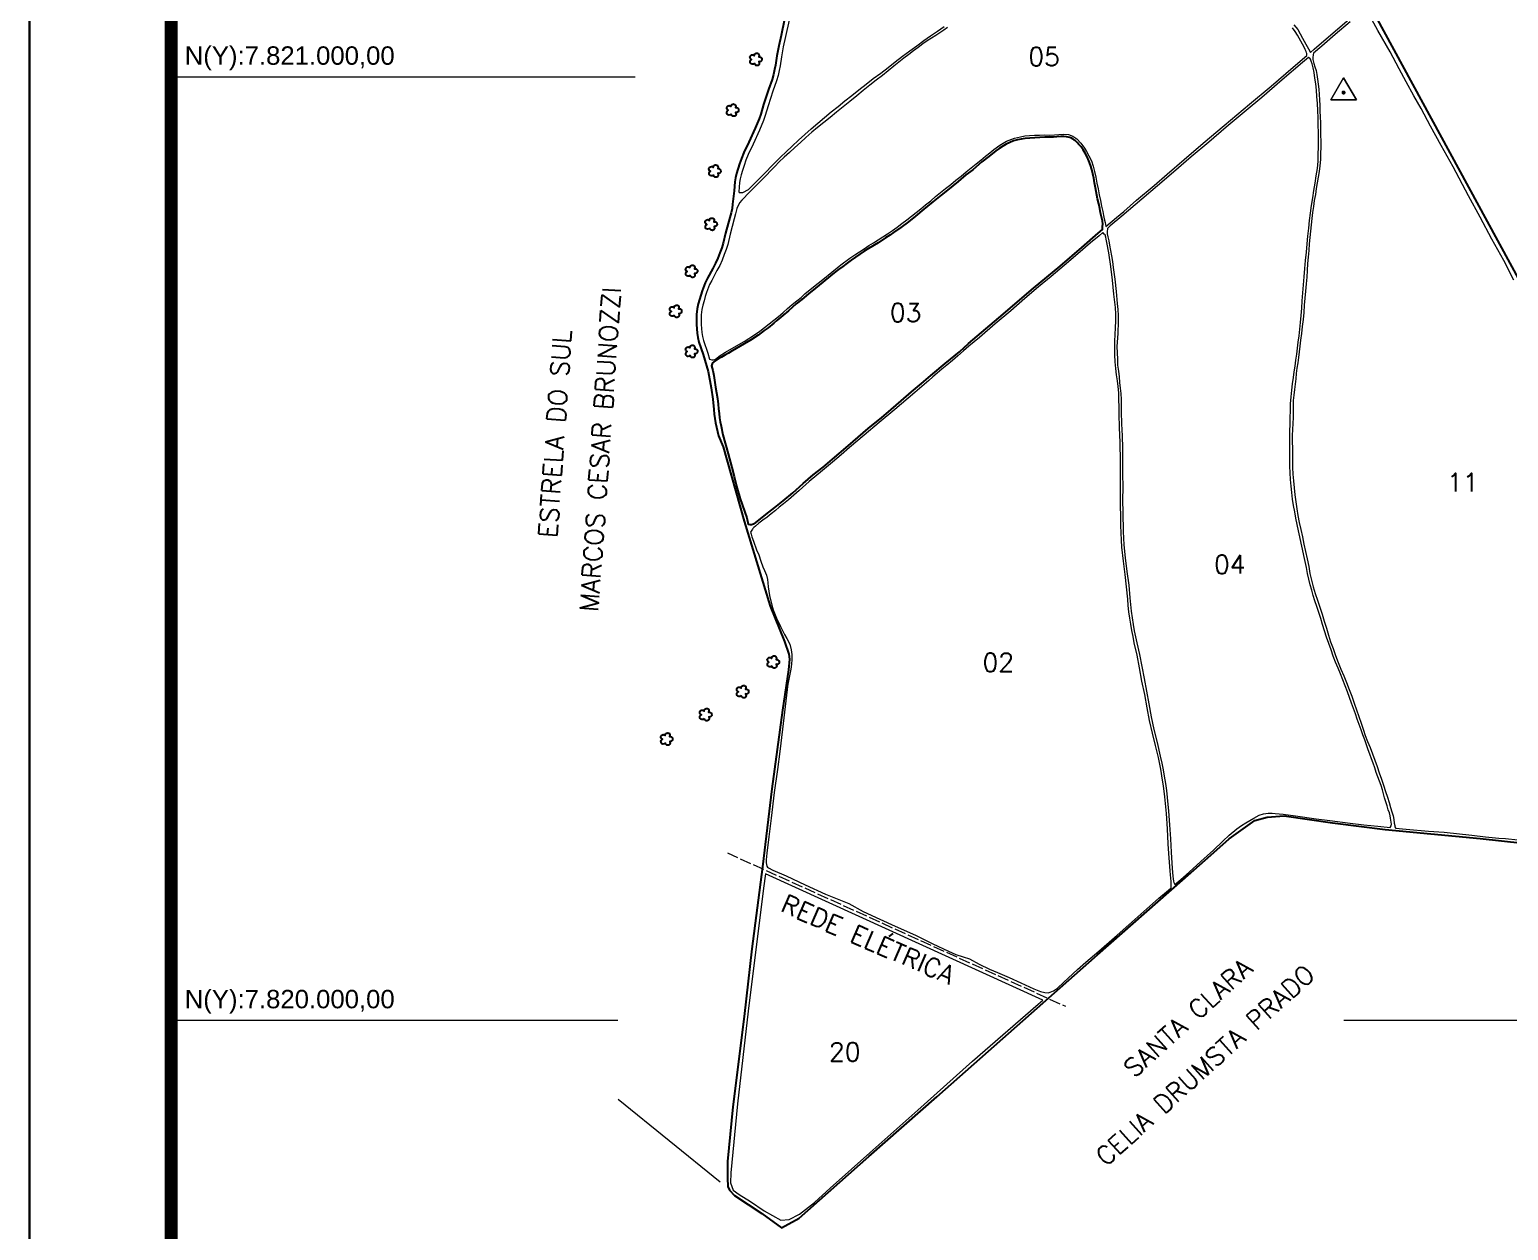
# Model space of a CAD drawing. Extents: x 734247 to 737397, y 7818810 to 7823265.
# Drawn here: x 734247 to 735815, y 7819777 to 7821050 of the extents above; entities that cross this region are included whole.
import ezdxf
from ezdxf.enums import TextEntityAlignment as Align

# ---------------------------------------------------------------- set-up
doc = ezdxf.new("R2010")
doc.units = 0
doc.header["$MEASUREMENT"] = 0
for name, pattern in [('ACAD_ISO02W100', [15, 12, -3]), ('CONTINUO', [0]), ('LIN0', [0])]:
    doc.linetypes.add(name, pattern=pattern)
doc.layers.get('0').update_dxf_attribs({"lineweight": 25})
for name, color, linetype in [('0114000129', 1, 'Continuous'), ('0114000129002', 5, 'Continuous'), ('0114000129003', 5, 'Continuous'), ('0114000129004', 5, 'Continuous'), ('0114000129005', 5, 'Continuous'), ('0114000129010', 5, 'Continuous'), ('0114000129011', 5, 'Continuous'), ('0114000129019', 5, 'Continuous'), ('0114000129020', 5, 'Continuous'), ('_SIMBOLO ARVORE', 118, 'Continuous'), ('MALHA', 8, 'Continuous'), ('MARGEM', 5, 'Continuous'), ('TEXTO', 7, 'Continuous'), ('TEXTO CONFORNTANTES', 7, 'Continuous'), ('TEXTO_NUN_TAL', 7, 'Continuous')]:
    doc.layers.add(name, color=color, linetype=linetype)
doc.layers.add('REDE_ELETRICA', color=6, linetype='Continuous', lineweight=0)
doc.layers.add('TEXTO_DIVERSOS', color=7, linetype='Continuous', lineweight=5)
doc.styles.add('Simplex', font='simplex.shx')
doc.styles.get("Standard").update_dxf_attribs({"font": 'arial.ttf'})

msp = doc.modelspace()

# ---------------------------------------------------------------- linework, layer by layer
at = {"lineweight": 0}
msp.add_lwpolyline([(735640.2, 7820998.8), (735653.8, 7820975.4), (735626.6, 7820975.4)], close=True, dxfattribs=at)
msp.add_lwpolyline([(735639.1, 7820983.2, -1), (735641.3, 7820983.2, -1)], format="xyb", close=True, dxfattribs=at)
msp.add_lwpolyline([(734979.5, 7819828.5), (734871.2, 7819916)], dxfattribs=at)
at = {"layer": '0114000129'}
msp.add_lwpolyline([(735047.5, 7821061), (735043.9, 7821043.8), (735041.4, 7821032.7), (735039.5, 7821022), (735038, 7821012.3), (735037, 7821007.5), (735035.9, 7821002.4), (735034.4, 7820997.2), (735030.5, 7820986.4), (735025.4, 7820970.6), (735022.4, 7820960.4), (735020.6, 7820955.4), (735016.6, 7820945.4), (735009.9, 7820930.7), (735004.5, 7820919.6), (735001.9, 7820913.4), (734999.9, 7820907.5), (734996.7, 7820897.3), (734995.8, 7820892.9), (734995, 7820888.7), (734994.1, 7820879), (734992.6, 7820864.9), (734992, 7820860.3), (734991, 7820855.7), (734989.5, 7820850.7), (734985.1, 7820834.3), (734982.6, 7820823.7), (734981, 7820818.6), (734979.1, 7820813.2), (734976.9, 7820807.7), (734974.4, 7820802.2), (734971.5, 7820796.8), (734966.1, 7820786.5), (734963.6, 7820781.7), (734960.2, 7820773.1), (734958.8, 7820768.6), (734956.1, 7820759.1), (734955, 7820753.8), (734954.4, 7820748), (734954.2, 7820742.3), (734954.3, 7820737.3), (734954.5, 7820732.8), (734954.9, 7820728.3), (734955.6, 7820723.5), (734956.9, 7820718.8), (734961.5, 7820705.6), (734966.6, 7820687.6), (734969.7, 7820670.3), (734971.5, 7820658.3), (734972.6, 7820647.4), (734973.2, 7820642.4), (734973.8, 7820637.7), (734974.5, 7820633.2), (734975.4, 7820628.6), (734977.5, 7820619.2), (734982.7, 7820607.8), (735005, 7820529), (735032.5, 7820438.8), (735047.6, 7820401.5), (735052.2, 7820388), (735052.9, 7820382.8), (735051.7, 7820371.5), (735045.5, 7820328.5), (735034, 7820245.3), (735024.3, 7820162.4), (735013.1, 7820075.8), (735005, 7820004.1), (734992.7, 7819908.1), (734987.1, 7819850.3), (734987.3, 7819832.5), (734987.6, 7819823.8), (734989.2, 7819819.7), (734994.6, 7819814.3), (735023.5, 7819795.2), (735044.3, 7819779.8), (735063.3, 7819790.3), (735137.1, 7819855.5), (735208.9, 7819918.9), (735324.5, 7820021), (735379.2, 7820069.2), (735469.4, 7820148.3), (735499.5, 7820174.8), (735519.1, 7820192.1), (735546, 7820211.5), (735559.3, 7820215.3), (735577.2, 7820216.5), (735628.6, 7820209.2), (735684.2, 7820202.3), (735732.8, 7820197.6), (735785, 7820192.7), (735852.7, 7820185.1)], dxfattribs=at)
at = {"layer": '0114000129002', "lineweight": 0}
msp.add_lwpolyline([(735048.4, 7820332.6), (735045.5, 7820308.4), (735042.5, 7820284.7), (735040.1, 7820265.7), (735036.7, 7820241.2), (735033.5, 7820214.1), (735030.8, 7820194.2), (735028.7, 7820177.1), (735028.2, 7820169.9), (735028.2, 7820166.9), (735028.4, 7820164.9), (735029, 7820163.4), (735029.7, 7820162.3), (735030.7, 7820161.5), (735035.3, 7820159.1), (735049.2, 7820152.9), (735069.5, 7820143.4), (735091.1, 7820133.6), (735115.6, 7820123.6), (735131, 7820115.2), (735148.5, 7820107), (735164.8, 7820099.7), (735186.3, 7820090), (735204.8, 7820080.9), (735221.4, 7820073.3), (735229.3, 7820069.8), (735237.1, 7820067.1), (735243.7, 7820065.1), (735254.1, 7820059.3), (735265, 7820054.1), (735273.5, 7820050.4), (735285.7, 7820045.2), (735298.1, 7820039.5), (735311.9, 7820033.3), (735319, 7820030.5), (735323.5, 7820029.4), (735327.2, 7820029.1), (735329.2, 7820029.6), (735332.8, 7820031.2), (735336.9, 7820034.1), (735343.2, 7820040.1), (735358.3, 7820053.9), (735367, 7820061.5), (735380.8, 7820073.3), (735400.2, 7820090.1), (735412.6, 7820101), (735428.6, 7820115.1), (735444.4, 7820129.2), (735452.5, 7820136), (735457.5, 7820140.3), (735457.6, 7820143.8), (735457.3, 7820147.1), (735456.6, 7820154.1), (735456.4, 7820158.3), (735455.7, 7820167.5), (735455, 7820176.7), (735454.4, 7820187.1), (735453.4, 7820202.9), (735452.4, 7820219.2), (735450.8, 7820236.6), (735449.2, 7820248.4), (735448.4, 7820254.3), (735446.4, 7820266), (735444, 7820278.5), (735440.8, 7820291.3), (735437.6, 7820304.3), (735434.5, 7820317.6), (735432.1, 7820331.1), (735429.5, 7820345.1), (735426.5, 7820359.5), (735424, 7820373.5), (735421.4, 7820386.9), (735418.4, 7820400.1), (735417, 7820406.7), (735415.8, 7820413.2), (735414.6, 7820419.7), (735413.6, 7820426.2), (735412.7, 7820432.8), (735412, 7820439.5), (735411.5, 7820446.1), (735410, 7820459.2), (735408.6, 7820472.4), (735407, 7820486.4), (735405.3, 7820501.2), (735404.7, 7820508.8), (735404.3, 7820516.6), (735404.2, 7820524.4), (735404.1, 7820532), (735403.9, 7820547.4), (735403.8, 7820562.8), (735403.8, 7820577.9), (735403.9, 7820591.8), (735403.3, 7820612.8), (735402.8, 7820627.8), (735402.5, 7820642.6), (735401.8, 7820664.8), (735401.2, 7820671.6), (735400.5, 7820677.8), (735399.6, 7820684), (735398.7, 7820690.8), (735398.2, 7820697.9), (735397.9, 7820705.2), (735397.8, 7820712.4), (735397.9, 7820719.6), (735398.2, 7820726.8), (735398.6, 7820734), (735398.8, 7820741.2), (735398.7, 7820748.4), (735398.4, 7820755.5), (735396.8, 7820769.5), (735395.2, 7820784.4), (735393.5, 7820799), (735391.4, 7820813.2), (735389.3, 7820824.4), (735388.7, 7820827.9), (735388.2, 7820830), (735387.4, 7820832.3), (735386.6, 7820833.2), (735385, 7820835), (735381, 7820831.5), (735371.8, 7820823.8), (735358.5, 7820812.1), (735344.1, 7820800), (735330.3, 7820788.3), (735316.9, 7820777.2), (735302.5, 7820764.8), (735287.4, 7820752), (735271, 7820738.2), (735254.2, 7820723.6), (735243, 7820714.4), (735237.2, 7820709.3), (735231.4, 7820704.3), (735225.6, 7820699.3), (735219.7, 7820694.4), (735214.3, 7820690), (735209.4, 7820685.8), (735204.9, 7820681.9), (735200.5, 7820678.1), (735185.6, 7820665.3), (735164.5, 7820647.4), (735148, 7820633.5), (735132.1, 7820620.1), (735116.6, 7820606.9), (735107.5, 7820599.2), (735098.6, 7820591.5), (735087.8, 7820582.5), (735073.8, 7820571), (735063.1, 7820561.5), (735057.4, 7820556.5), (735051.8, 7820551.6), (735046.5, 7820547.4), (735042.1, 7820543.7), (735037.9, 7820540.3), (735033.5, 7820536.8), (735029.1, 7820533.3), (735024.6, 7820529.9), (735020.4, 7820526.7), (735017, 7820523.8), (735015.1, 7820522.1), (735014.1, 7820521), (735013.6, 7820520.4), (735011.7, 7820517.2), (735012.2, 7820515.3), (735013, 7820512.3), (735014.7, 7820507.9), (735018, 7820498.7), (735020.2, 7820493.1), (735022.6, 7820486.5), (735024.7, 7820480.6), (735026.4, 7820476.6), (735028.6, 7820471.8), (735029.6, 7820467.1), (735030, 7820463.4), (735030.1, 7820459.4), (735031.6, 7820450.1), (735034, 7820439.8), (735035.5, 7820435), (735039, 7820426), (735043.3, 7820417.4), (735045.5, 7820413.1), (735047.5, 7820408.7), (735049.9, 7820404.7), (735053.4, 7820398.7), (735054.7, 7820392.5), (735055.2, 7820387.5), (735055.3, 7820382.4), (735055, 7820377.2), (735054.2, 7820372), (735052.2, 7820361.5), (735051.2, 7820356.1), (735050.3, 7820350.4)], close=True, dxfattribs=at)
at = {"layer": '0114000129003'}
msp.add_lwpolyline([(735160.7, 7820647.4), (735171.4, 7820656.5), (735182.1, 7820665.9), (735192.8, 7820674.8), (735202.7, 7820683.2), (735218, 7820696.1), (735233.1, 7820708.5), (735242.5, 7820717.1), (735274.9, 7820744.4), (735311.4, 7820775.7), (735339.7, 7820799.3), (735362.6, 7820818.8), (735379.9, 7820834.1), (735384.5, 7820838), (735384.8, 7820841.2), (735384.9, 7820843.6), (735384.5, 7820847.1), (735383.5, 7820851.5), (735382.6, 7820855.7), (735381.8, 7820860.3), (735380.8, 7820865.4), (735379.5, 7820870.7), (735377.4, 7820882.1), (735376.2, 7820887.5), (735375.3, 7820892.4), (735374.3, 7820897), (735373.2, 7820901.7), (735371.8, 7820906.3), (735370.2, 7820910.7), (735368.4, 7820915.2), (735366.4, 7820919.1), (735364.3, 7820922.4), (735362, 7820925.5), (735359.7, 7820928.1), (735357.7, 7820930.3), (735356, 7820931.9), (735354.8, 7820932.8), (735353.5, 7820933.7), (735351.8, 7820934.7), (735350.1, 7820935.4), (735348.4, 7820935.9), (735346.4, 7820936.3), (735343.8, 7820936.5), (735340.5, 7820936.5), (735336.4, 7820936.3), (735332.6, 7820936), (735328.3, 7820935.9), (735323.4, 7820935.8), (735318.1, 7820935.6), (735312.9, 7820935.2), (735307.5, 7820934.9), (735302.7, 7820934.6), (735298.6, 7820933.9), (735294.5, 7820933.1), (735290.3, 7820931.9), (735286.4, 7820930.2), (735282.5, 7820928.5), (735278.9, 7820926.4), (735275.3, 7820924), (735271.7, 7820921.3), (735264.3, 7820915.5), (735256.7, 7820909.6), (735247.2, 7820901.4), (735239.9, 7820895.9), (735231.8, 7820889), (735220.5, 7820879.9), (735213.8, 7820874.6), (735204.7, 7820867.2), (735195.4, 7820859.6), (735186.3, 7820852.2), (735179.1, 7820846.3), (735170.8, 7820840), (735163.2, 7820834.7), (735159.1, 7820832), (735154.6, 7820829.2), (735146.9, 7820823.8), (735141, 7820820.3), (735136.6, 7820817.8), (735132.2, 7820815), (735127.6, 7820812), (735122.9, 7820808.8), (735118.4, 7820805.6), (735113.9, 7820802.2), (735109.4, 7820798.8), (735104.9, 7820795.6), (735100.4, 7820792.1), (735096.2, 7820788.8), (735088.1, 7820782.3), (735080.5, 7820775.8), (735072.9, 7820769.9), (735065.8, 7820763.7), (735060.1, 7820759.1), (735051.7, 7820751.8), (735045.8, 7820746.8), (735039.5, 7820741.5), (735036.2, 7820738.9), (735030.1, 7820733.9), (735026, 7820730.9), (735019.6, 7820726.2), (735011.4, 7820720.7), (735000.7, 7820714.4), (734992.2, 7820709.4), (734988.3, 7820707), (734984.4, 7820704.8), (734980.9, 7820702.6), (734978.1, 7820701.2), (734972.6, 7820697.9), (734972.2, 7820697.6), (734971.3, 7820696.7), (734970.1, 7820693.7), (734971.5, 7820688.7), (734972.5, 7820683.2), (734974.6, 7820671.1), (734976.5, 7820658.9), (734977.1, 7820653.1), (734977.6, 7820647.9), (734978.2, 7820643), (734978.7, 7820638.5), (734979.4, 7820634.1), (734980.3, 7820629.6), (734982.3, 7820620.4), (734987.8, 7820600.4), (734991.8, 7820585.9), (734994.1, 7820576.1), (734996.8, 7820566), (735000.7, 7820552.5), (735007.5, 7820532.3), (735009.2, 7820525.9), (735011, 7820525.4), (735012.6, 7820525.4), (735014.6, 7820526), (735017.2, 7820527.6), (735020.2, 7820529.9), (735027.9, 7820535.9), (735037.5, 7820543.4), (735046, 7820550.3), (735056.4, 7820558.8), (735067.4, 7820568.7), (735078.1, 7820577.9), (735088.6, 7820586.1), (735098.4, 7820594.7), (735114.9, 7820608.7), (735125.8, 7820618.1), (735136.2, 7820627), (735150.6, 7820638.8)], close=True, dxfattribs=at)
at = {"layer": '0114000129004', "lineweight": 0}
msp.add_lwpolyline([(735602.3, 7820831.1), (735603.2, 7820839.4), (735604.1, 7820847.6), (735605.2, 7820855.5), (735606.3, 7820863.5), (735607.5, 7820871.5), (735608.7, 7820879.4), (735610, 7820887.3), (735611.3, 7820895), (735612.6, 7820902.7), (735613.2, 7820910.3), (735613.3, 7820917.8), (735613.5, 7820925.4), (735613.6, 7820933.1), (735613.6, 7820940.8), (735613.4, 7820948.7), (735613.2, 7820956.5), (735612.8, 7820964.2), (735612.5, 7820971.7), (735611.9, 7820979), (735611.4, 7820985.9), (735610.7, 7820992.5), (735609.8, 7820998.6), (735608.9, 7821004.3), (735607.8, 7821009.3), (735606.8, 7821013.5), (735606, 7821016.6), (735605.2, 7821018.6), (735604.4, 7821019.6), (735603.1, 7821020.5), (735596.8, 7821015.1), (735575.1, 7820996.6), (735553.6, 7820978.1), (735537.1, 7820964.2), (735515.8, 7820946.4), (735497.2, 7820930.7), (735478.8, 7820915.1), (735460, 7820898.9), (735442.9, 7820884.4), (735426.3, 7820870.1), (735405.1, 7820852.1), (735392.9, 7820841.8), (735389.9, 7820839.2), (735389.6, 7820835.6), (735389.7, 7820833.6), (735390.2, 7820830.3), (735391.2, 7820826), (735392.1, 7820821.6), (735394.2, 7820810.2), (735395.2, 7820804), (735396.1, 7820797.8), (735397.7, 7820785.3), (735399, 7820772.3), (735400.2, 7820759.7), (735400.8, 7820753.4), (735401.1, 7820747), (735401.2, 7820740.6), (735400.8, 7820727.7), (735400, 7820714.1), (735400.2, 7820707.2), (735400.5, 7820700.5), (735400.7, 7820694.1), (735401.5, 7820687.8), (735402.2, 7820681.9), (735402.8, 7820676), (735403.5, 7820670), (735404.1, 7820664.1), (735404.4, 7820658), (735404.5, 7820651.5), (735404.6, 7820644.9), (735404.9, 7820632.1), (735405.5, 7820619.3), (735406, 7820606.3), (735405.9, 7820593.1), (735406, 7820579.2), (735406.1, 7820565.1), (735406, 7820551.1), (735406.1, 7820538), (735406.5, 7820518.1), (735407.2, 7820503.9), (735408.6, 7820489.9), (735410.5, 7820475.6), (735412.4, 7820461.1), (735413.8, 7820447.5), (735415.2, 7820433.6), (735417, 7820419.4), (735418.3, 7820412.6), (735420.9, 7820399.9), (735423.8, 7820387.6), (735426.4, 7820374.9), (735428.8, 7820362), (735431.4, 7820348.8), (735433.9, 7820335.3), (735436.3, 7820321.6), (735439.2, 7820308), (735442.6, 7820294.2), (735445.9, 7820279.7), (735447.6, 7820272.4), (735449, 7820265.4), (735450.2, 7820258.5), (735451.4, 7820251), (735452.4, 7820243.5), (735453.2, 7820236.1), (735454.7, 7820221.6), (735455.8, 7820207), (735456.7, 7820192.1), (735457.5, 7820178.1), (735458.2, 7820166.3), (735458.6, 7820161.1), (735458.9, 7820156.5), (735459.2, 7820152.7), (735459.5, 7820149.9), (735460, 7820147.2), (735460.3, 7820145.8), (735460.9, 7820144.4), (735461.4, 7820143.7), (735467.6, 7820149.1), (735476.6, 7820157), (735489, 7820168.3), (735502.4, 7820180.2), (735512.1, 7820189.9), (735518.8, 7820196.3), (735526.9, 7820202.7), (735531.9, 7820206.2), (735536.6, 7820209.3), (735545.1, 7820214.3), (735550.9, 7820217.3), (735555.2, 7820218.7), (735560.1, 7820219.5), (735564.4, 7820219.3), (735567.7, 7820219.1), (735576, 7820218.4), (735589.2, 7820216.6), (735611.1, 7820213.6), (735625.7, 7820211.6), (735647.2, 7820208.9), (735661.8, 7820207.2), (735676.6, 7820205.6), (735689.7, 7820204.3), (735690.8, 7820205.9), (735691.1, 7820207.9), (735690.8, 7820209.8), (735689.9, 7820214.1), (735689.5, 7820216.7), (735688.8, 7820219.7), (735687.6, 7820223.1), (735686.4, 7820227.2), (735685, 7820231.5), (735683.7, 7820235.6), (735682.5, 7820239.9), (735681.3, 7820244.3), (735679.9, 7820248.8), (735678.3, 7820253.3), (735676.6, 7820257.9), (735674.9, 7820262.7), (735673.2, 7820267.5), (735671.5, 7820272.4), (735669.9, 7820277.1), (735668.2, 7820281.8), (735666.4, 7820286.7), (735664.6, 7820291.8), (735662.7, 7820297), (735660.7, 7820302.5), (735658.7, 7820307.9), (735656.7, 7820313.5), (735654.7, 7820319.2), (735652.7, 7820324.8), (735650.7, 7820330.5), (735648.6, 7820336.2), (735646.5, 7820342), (735644.3, 7820348.1), (735642, 7820354.4), (735639.5, 7820360.7), (735636.9, 7820367), (735634.3, 7820373.2), (735631.7, 7820379.5), (735629.3, 7820386), (735626.9, 7820392.5), (735624.5, 7820399.2), (735622.2, 7820405.9), (735620, 7820412.6), (735618, 7820419.3), (735616, 7820425.8), (735613.9, 7820432.2), (735611.9, 7820438.4), (735609.9, 7820444.5), (735608, 7820450.3), (735606.4, 7820455.9), (735604.8, 7820461.6), (735603.3, 7820467.4), (735602, 7820473.5), (735600.8, 7820479.7), (735599.5, 7820486.1), (735598.1, 7820492.5), (735596.6, 7820499.1), (735595.1, 7820505.7), (735593.7, 7820512.3), (735592.3, 7820518.8), (735590.9, 7820525.4), (735589.6, 7820532.1), (735588.4, 7820538.8), (735587.2, 7820545.6), (735586.1, 7820552.4), (735585.2, 7820559.2), (735584.5, 7820566.1), (735584, 7820573.1), (735583.5, 7820580.1), (735583.3, 7820587.2), (735583.2, 7820594.4), (735583.2, 7820601.7), (735583.2, 7820609.2), (735583.2, 7820616.7), (735583.3, 7820624.2), (735583.5, 7820631.6), (735583.7, 7820638.8), (735583.9, 7820646), (735584.1, 7820653.3), (735584.6, 7820660.6), (735585.3, 7820667.7), (735586.1, 7820674.6), (735587, 7820681.1), (735587.9, 7820687.3), (735588.8, 7820693.3), (735589.7, 7820699.6), (735590.5, 7820705.8), (735591.3, 7820712.2), (735592.1, 7820718.7), (735593, 7820725.4), (735593.8, 7820732.3), (735594.5, 7820739.4), (735595.2, 7820746.8), (735595.9, 7820754.6), (735596.4, 7820762.6), (735597, 7820770.9), (735597.7, 7820779.3), (735598.5, 7820788), (735599.3, 7820796.6), (735600, 7820805.3), (735600.8, 7820814), (735601.6, 7820822.7)], close=True, dxfattribs=at)
at = {"layer": '0114000129005', "lineweight": 0}
msp.add_lwpolyline([(735220.5, 7821052.2), (735216.4, 7821049.4), (735212.2, 7821046.6), (735207.9, 7821043.8), (735203.5, 7821040.9), (735198.9, 7821037.9), (735194.1, 7821034.7), (735189.2, 7821031.1), (735184.3, 7821027.5), (735179.3, 7821023.6), (735174.1, 7821019.6), (735168.8, 7821015.4), (735163.3, 7821011), (735157.5, 7821006.3), (735151.4, 7821001.4), (735144.9, 7820996.3), (735138.1, 7820991), (735131.1, 7820985.4), (735124.1, 7820979.6), (735116.9, 7820973.8), (735109.8, 7820968.1), (735102.8, 7820962.3), (735095.9, 7820956.8), (735089.1, 7820951.4), (735082.6, 7820946.3), (735076.4, 7820941.1), (735070.3, 7820935.7), (735064.5, 7820930.4), (735058.7, 7820925.1), (735052.9, 7820919.8), (735047.3, 7820914.6), (735042, 7820909.7), (735037.2, 7820904.8), (735032.6, 7820900.1), (735028.4, 7820895.8), (735024.6, 7820891.8), (735021.2, 7820888.1), (735017.6, 7820884.8), (735014.4, 7820881.5), (735011.1, 7820878.4), (735008.1, 7820875.2), (735005.2, 7820872.1), (735002.4, 7820869.2), (735000, 7820866.3), (734997.1, 7820860.4), (734995.8, 7820854.5), (734994.3, 7820849.3), (734989.9, 7820833.1), (734987.4, 7820822.3), (734985.8, 7820817), (734983.7, 7820811.4), (734981.5, 7820805.7), (734978.9, 7820800), (734975.9, 7820794.5), (734970.6, 7820784.1), (734968.2, 7820779.6), (734964.9, 7820771.4), (734963.6, 7820767.1), (734962.3, 7820762.6), (734961, 7820757.9), (734960, 7820753.1), (734959.4, 7820747.7), (734959.2, 7820742.3), (734959.3, 7820737.5), (734959.5, 7820733.1), (734959.9, 7820728.9), (734960.5, 7820724.5), (734961.7, 7820720.3), (734966.3, 7820707.1), (734968.2, 7820700.5), (734970.7, 7820699.9), (734972.2, 7820699.8), (734973.8, 7820700.3), (734975.8, 7820701.6), (734978.5, 7820703.7), (734985.2, 7820707.9), (734994.1, 7820713.2), (735004.7, 7820719.5), (735015.9, 7820726.5), (735021.3, 7820730.2), (735026.4, 7820734.1), (735031.4, 7820737.9), (735036.3, 7820741.9), (735041.1, 7820746), (735046, 7820750.1), (735050.9, 7820754.3), (735055.8, 7820758.4), (735060.6, 7820762.4), (735065.1, 7820766), (735069.2, 7820769.7), (735078.4, 7820777.2), (735088.1, 7820784.9), (735097.6, 7820793), (735107.3, 7820800.6), (735117, 7820807.7), (735122.1, 7820811.1), (735127.2, 7820814.5), (735132.1, 7820817.7), (735136.9, 7820821), (735141.8, 7820824), (735147, 7820827), (735151.9, 7820830.4), (735156.9, 7820833.6), (735161.9, 7820837), (735167, 7820840.6), (735172.1, 7820844.4), (735177.1, 7820848.3), (735182.1, 7820852.2), (735187.1, 7820856.1), (735192.2, 7820859.9), (735197.2, 7820864.2), (735202.6, 7820868.6), (735207.8, 7820872.9), (735213.1, 7820877.2), (735218.4, 7820881.5), (735223.8, 7820885.9), (735229.3, 7820890.3), (735234.8, 7820894.6), (735240.1, 7820899), (735245.4, 7820903.3), (735250.7, 7820907.5), (735255.8, 7820911.7), (735260.7, 7820915.7), (735265.4, 7820919.4), (735269.5, 7820922.8), (735275.7, 7820927.4), (735282.9, 7820931.7), (735291.4, 7820934.9), (735297.6, 7820936.4), (735302.5, 7820937.2), (735307.4, 7820937.7), (735312.6, 7820937.9), (735317.9, 7820938.2), (735323.3, 7820938.3), (735328.6, 7820938.2), (735333.7, 7820938.4), (735338.2, 7820938.9), (735343.4, 7820939.1), (735348.5, 7820938.7), (735353.1, 7820937.1), (735357.3, 7820934.3), (735361.8, 7820929.6), (735365.5, 7820924.4), (735367.7, 7820920.8), (735370.3, 7820916.1), (735372.9, 7820910.7), (735374.8, 7820905.3), (735376.3, 7820899.6), (735377.6, 7820893.5), (735378.8, 7820887.3), (735380, 7820881), (735381.1, 7820874.7), (735382.4, 7820868.7), (735383.5, 7820862.8), (735384.9, 7820857.3), (735385.8, 7820852.8), (735386.6, 7820849.2), (735387.4, 7820845.3), (735388.3, 7820841.2), (735399.4, 7820850.8), (735407.1, 7820857.1), (735420.6, 7820869), (735439.3, 7820884.8), (735453.1, 7820896.6), (735471.1, 7820912.2), (735491.5, 7820929.5), (735513.8, 7820948.2), (735540.6, 7820970.8), (735563.3, 7820990.1), (735586.9, 7821010), (735601.3, 7821022.5), (735601.3, 7821023.4), (735601.2, 7821024.6), (735601, 7821025.4), (735600.7, 7821026.7), (735599.6, 7821028.7), (735598.3, 7821031.4), (735596.7, 7821034.6), (735595, 7821037.7), (735593.3, 7821040.9), (735591.2, 7821044.1), (735588.8, 7821047.8), (735585.9, 7821051.9)], dxfattribs=at)
at = {"layer": '0114000129010', "lineweight": 0}
for points in [[(735052.4, 7821060), (735048.7, 7821042.7), (735046.3, 7821031.8), (735044.4, 7821021.2), (735042.9, 7821011.4), (735041.9, 7821006.4), (735040.7, 7821001.1), (735039.1, 7820995.7), (735035.2, 7820984.8), (735030.2, 7820969.2), (735027.2, 7820958.9), (735025.3, 7820953.6), (735021.2, 7820943.4), (735014.4, 7820928.6), (735009, 7820917.5), (735006.6, 7820911.7), (735004.7, 7820905.9), (735003, 7820900.6), (735001.5, 7820896), (735000.7, 7820891.9), (735000, 7820888), (734999, 7820877.8), (734999.6, 7820877.4), (735001.5, 7820877.1), (735003.5, 7820877.4), (735009.5, 7820880.3), (735012.2, 7820883.1), (735015, 7820886), (735018.1, 7820889.2), (735021.4, 7820892.5), (735024.8, 7820896), (735028.7, 7820900), (735033.1, 7820904.5), (735037.9, 7820909.4), (735043.3, 7820914.7), (735049.2, 7820920.4), (735055.6, 7820926.3), (735062.4, 7820932.6), (735069.2, 7820938.7), (735076, 7820944.8), (735082.9, 7820950.9), (735089.9, 7820956.9), (735097, 7820962.7), (735104.3, 7820968.5), (735111.6, 7820974.3), (735118.9, 7820980.2), (735126.4, 7820986.2), (735134, 7820992.2), (735141.7, 7820998), (735149.6, 7821003.7), (735157.3, 7821009.8), (735164.9, 7821015.9), (735172.6, 7821021.8), (735180.3, 7821027.3), (735187.8, 7821032.8), (735195.1, 7821038.2), (735202.4, 7821043.4), (735209.6, 7821048.4), (735216.9, 7821053.2)], [(735587.3, 7821055.1), (735591.6, 7821049.9), (735596.6, 7821040.9), (735600.3, 7821034.6), (735602.9, 7821029.6), (735605.2, 7821025.8), (735609.2, 7821029.2), (735629.2, 7821046.4), (735648.7, 7821063.1)]]:
    msp.add_lwpolyline(points, dxfattribs=at)
at = {"layer": '0114000129011', "lineweight": 0}
for points in [[(735820.8, 7820784.4), (735810, 7820805.3), (735797.5, 7820827.9), (735784.9, 7820851), (735772.8, 7820873.6), (735756.3, 7820904.3), (735743.5, 7820927), (735732.2, 7820947.5), (735722.3, 7820966.3), (735714.8, 7820979.8), (735706.6, 7820994.6), (735699.2, 7821008.3), (735689.6, 7821026.2), (735676.5, 7821048.9), (735666.2, 7821067.6)], [(735647.2, 7821058.2), (735631.2, 7821044.6), (735617.1, 7821032.5), (735608.3, 7821025), (735607.8, 7821023.1), (735607.5, 7821020.4), (735607.6, 7821018.4), (735607.9, 7821016.7), (735608.8, 7821014.1), (735609.9, 7821010.6), (735611, 7821006.6), (735611.9, 7821002.2), (735612.7, 7820997.4), (735613.4, 7820992.2), (735613.8, 7820986.7), (735614.2, 7820981.2), (735614.6, 7820975.5), (735614.9, 7820969.6), (735615.2, 7820963.6), (735615.5, 7820957.5), (735615.7, 7820951.1), (735615.9, 7820944.6), (735615.9, 7820938.1), (735616, 7820931.7), (735616, 7820925.2), (735615.9, 7820918.7), (735615.6, 7820912.1), (735615.2, 7820905.7), (735614.3, 7820899.5), (735613.1, 7820893.5), (735612.3, 7820887.5), (735611.3, 7820881.4), (735610.3, 7820875.2), (735609.2, 7820868.9), (735608.2, 7820862.5), (735607.3, 7820856.1), (735606.4, 7820849.6), (735605.7, 7820843), (735605.2, 7820836.3), (735604.6, 7820829.6), (735603.9, 7820822.8), (735603.3, 7820815.9), (735602.7, 7820808.9), (735602.1, 7820801.9), (735601.6, 7820794.7), (735601.1, 7820787.6), (735600.5, 7820780.3), (735599.9, 7820772.8), (735599.2, 7820765.2), (735598.6, 7820757.7), (735597.9, 7820750.1), (735597.2, 7820742.5), (735596.4, 7820735.1), (735595.7, 7820727.7), (735594.7, 7820720.8), (735594, 7820714.4), (735593.3, 7820708.4), (735592.5, 7820702.3), (735591.6, 7820696.6), (735590.8, 7820691.1), (735590.1, 7820685.6), (735589.7, 7820679.9), (735589, 7820674.2), (735588.2, 7820668.4), (735587.3, 7820662.6), (735586.9, 7820656.8), (735586.6, 7820650.9), (735586.7, 7820645), (735586.6, 7820638.9), (735586.3, 7820632.6), (735586, 7820626.2), (735585.8, 7820619.6), (735585.7, 7820613), (735585.9, 7820606.2), (735586.1, 7820599.4), (735586.1, 7820592.6), (735586.2, 7820585.8), (735586.5, 7820578.9), (735587, 7820571.6), (735587.7, 7820564.2), (735588.5, 7820556.8), (735589.5, 7820549.4), (735590.6, 7820542.1), (735591.8, 7820534.9), (735593.2, 7820527.5), (735594.9, 7820520), (735596.6, 7820512.3), (735598.2, 7820504.5), (735600, 7820496.7), (735601.7, 7820488.9), (735603.2, 7820481), (735604.5, 7820473.5), (735606.1, 7820466.4), (735607.9, 7820459.2), (735610.1, 7820452.2), (735612.5, 7820445.1), (735615, 7820437.9), (735617.4, 7820430.4), (735619.7, 7820422.9), (735622, 7820415.4), (735624.1, 7820408.1), (735626.5, 7820400.9), (735629.2, 7820393.8), (735631.7, 7820386.5), (735634.3, 7820379.2), (735637.3, 7820372.1), (735640.4, 7820365), (735643.4, 7820357.8), (735646.2, 7820350.6), (735648.8, 7820343.3), (735651.3, 7820336.1), (735653.8, 7820328.9), (735656.3, 7820321.8), (735658.8, 7820315), (735661.1, 7820308.3), (735663.1, 7820301.7), (735665.7, 7820295.4), (735668.3, 7820289), (735670.8, 7820282.3), (735673.2, 7820275.6), (735675.7, 7820268.8), (735678.1, 7820262.2), (735680.4, 7820255.6), (735682.6, 7820249), (735684.8, 7820242.5), (735686.9, 7820236.3), (735688.6, 7820230.6), (735690.1, 7820225.5), (735691.5, 7820221), (735692.6, 7820216.6), (735693.5, 7820212.6), (735694, 7820209), (735694.4, 7820206.4), (735694.7, 7820204.9), (735695.2, 7820203.9), (735695.3, 7820203.7), (735706.6, 7820202.6), (735730.3, 7820200.4), (735746.7, 7820199.4), (735776.1, 7820196.3), (735790.5, 7820194.5), (735804.8, 7820193.1), (735811.9, 7820192.5), (735825, 7820191.2)]]:
    msp.add_lwpolyline(points, dxfattribs=at)
at = {"layer": '0114000129019', "elevation": 635}
msp.add_lwpolyline([(735875.9, 7820694), (735792.7, 7820846.4), (735654.1, 7821101.6)], dxfattribs=at)
at = {"layer": '0114000129020', "lineweight": 0}
msp.add_lwpolyline([(735316.3, 7820016.9), (735321.5, 7820021.4), (735027.3, 7820155.2), (735025.4, 7820140.1), (735009, 7820009.5), (734997.7, 7819911.2), (734990.7, 7819838.1), (734990.5, 7819827.5), (734993.3, 7819820), (734999.4, 7819815.4), (735011.6, 7819808), (735026.1, 7819797.8), (735043.6, 7819788.1), (735052.5, 7819788.9), (735063.4, 7819794.5), (735079.3, 7819806.9), (735095.9, 7819822.1), (735137.9, 7819859.4), (735188.8, 7819904.7), (735246.9, 7819956.5)], close=True, dxfattribs=at)
at = {"layer": '_SIMBOLO ARVORE', "linetype": 'CONTINUO'}
for points in [[(735015.8, 7821014.3, 0), (735014.7, 7821013.3, 0), (735013.2, 7821013.2, 0), (735012.2, 7821013.6, 0), (735011.5, 7821014.3, 0), (735011.2, 7821015.1, 0), (735011.1, 7821016.3, 0), (735011.5, 7821017.1, 0), (735011.9, 7821017.6, 0), (735012.7, 7821018.2, 0), (735012.2, 7821018.4, 0), (735011.7, 7821018.8, 0), (735011.1, 7821019.8, 0), (735011, 7821020.9, 0), (735011.4, 7821022.1, 0), (735011.9, 7821022.5, 0), (735012.7, 7821023, 0), (735013.6, 7821023.2, 0), (735014.3, 7821023.1, 0), (735014.9, 7821022.8, 0), (735015.5, 7821022.2, 0), (735015.7, 7821023.3, 0), (735015.8, 7821023.7, 0), (735016.3, 7821024.3, 0), (735017, 7821024.5, 0), (735017.6, 7821024.8, 0), (735018.4, 7821024.9, 0), (735019.1, 7821024.8, 0), (735019.7, 7821024.5, 0), (735020.1, 7821024, 0), (735020.5, 7821023.3, 0), (735020.6, 7821022.5, 0), (735020.3, 7821021, 0), (735021.3, 7821021, 0), (735022.2, 7821020.8, 0), (735023, 7821020.2, 0), (735023.4, 7821019.7, 0), (735023.5, 7821017.7, 0), (735023, 7821016.8, 0), (735022.4, 7821016.2, 0), (735021.4, 7821015.9, 0), (735020.4, 7821016, 0), (735020.9, 7821014.1, 0), (735020.7, 7821013.3, 0), (735020.2, 7821012.5, 0), (735019.6, 7821012, 0), (735018.7, 7821011.8, 0), (735017.9, 7821011.9, 0), (735017.2, 7821012, 0), (735016.5, 7821012.8, 0), (735016, 7821013.4, 0), (735015.9, 7821014.4, 0)], [(734991.1, 7820960.4, 0), (734990, 7820959.5, 0), (734988.5, 7820959.3, 0), (734987.5, 7820959.7, 0), (734986.8, 7820960.4, 0), (734986.5, 7820961.3, 0), (734986.4, 7820962.5, 0), (734986.8, 7820963.2, 0), (734987.2, 7820963.8, 0), (734988, 7820964.4, 0), (734987.5, 7820964.5, 0), (734987, 7820965, 0), (734986.4, 7820965.9, 0), (734986.3, 7820967.1, 0), (734986.7, 7820968.3, 0), (734987.2, 7820968.7, 0), (734988, 7820969.2, 0), (734988.9, 7820969.3, 0), (734989.6, 7820969.2, 0), (734990.2, 7820969, 0), (734990.8, 7820968.4, 0), (734991, 7820969.5, 0), (734991.1, 7820969.9, 0), (734991.6, 7820970.5, 0), (734992.3, 7820970.7, 0), (734992.9, 7820971, 0), (734993.7, 7820971.1, 0), (734994.4, 7820971, 0), (734995, 7820970.7, 0), (734995.4, 7820970.2, 0), (734995.8, 7820969.5, 0), (734995.9, 7820968.6, 0), (734995.6, 7820967.2, 0), (734996.6, 7820967.2, 0), (734997.5, 7820967, 0), (734998.3, 7820966.4, 0), (734998.7, 7820965.8, 0), (734998.8, 7820963.8, 0), (734998.3, 7820962.9, 0), (734997.7, 7820962.3, 0), (734996.6, 7820962, 0), (734995.7, 7820962.1, 0), (734996.2, 7820960.2, 0), (734996, 7820959.4, 0), (734995.5, 7820958.7, 0), (734994.8, 7820958.2, 0), (734994, 7820958, 0), (734993.1, 7820958, 0), (734992.5, 7820958.2, 0), (734991.8, 7820958.9, 0), (734991.3, 7820959.6, 0), (734991.1, 7820960.5, 0)], [(734972.3, 7820895.9, 0), (734971.2, 7820894.9, 0), (734969.7, 7820894.8, 0), (734968.7, 7820895.2, 0), (734968, 7820895.9, 0), (734967.7, 7820896.7, 0), (734967.6, 7820897.9, 0), (734968, 7820898.7, 0), (734968.4, 7820899.2, 0), (734969.2, 7820899.8, 0), (734968.7, 7820900, 0), (734968.2, 7820900.4, 0), (734967.6, 7820901.4, 0), (734967.5, 7820902.5, 0), (734967.9, 7820903.7, 0), (734968.4, 7820904.1, 0), (734969.2, 7820904.6, 0), (734970.1, 7820904.8, 0), (734970.8, 7820904.7, 0), (734971.4, 7820904.4, 0), (734972, 7820903.9, 0), (734972.2, 7820904.9, 0), (734972.3, 7820905.3, 0), (734972.8, 7820905.9, 0), (734973.5, 7820906.2, 0), (734974.2, 7820906.5, 0), (734974.9, 7820906.5, 0), (734975.6, 7820906.4, 0), (734976.2, 7820906.1, 0), (734976.6, 7820905.7, 0), (734977, 7820904.9, 0), (734977.1, 7820904.1, 0), (734976.8, 7820902.6, 0), (734977.8, 7820902.6, 0), (734978.7, 7820902.4, 0), (734979.5, 7820901.8, 0), (734979.9, 7820901.3, 0), (734980, 7820899.3, 0), (734979.5, 7820898.4, 0), (734978.9, 7820897.8, 0), (734977.9, 7820897.5, 0), (734976.9, 7820897.6, 0), (734977.4, 7820895.7, 0), (734977.2, 7820894.9, 0), (734976.7, 7820894.1, 0), (734976.1, 7820893.6, 0), (734975.2, 7820893.4, 0), (734974.4, 7820893.5, 0), (734973.7, 7820893.6, 0), (734973, 7820894.4, 0), (734972.5, 7820895, 0), (734972.4, 7820896, 0)], [(734968.4, 7820839.6, 0), (734967.2, 7820838.6, 0), (734965.8, 7820838.5, 0), (734964.8, 7820838.9, 0), (734964, 7820839.6, 0), (734963.7, 7820840.4, 0), (734963.7, 7820841.6, 0), (734964.1, 7820842.4, 0), (734964.5, 7820842.9, 0), (734965.3, 7820843.5, 0), (734964.8, 7820843.7, 0), (734964.2, 7820844.1, 0), (734963.6, 7820845.1, 0), (734963.5, 7820846.2, 0), (734964, 7820847.4, 0), (734964.4, 7820847.8, 0), (734965.3, 7820848.3, 0), (734966.2, 7820848.5, 0), (734966.9, 7820848.4, 0), (734967.4, 7820848.1, 0), (734968, 7820847.6, 0), (734968.2, 7820848.6, 0), (734968.4, 7820849, 0), (734968.8, 7820849.6, 0), (734969.5, 7820849.9, 0), (734970.2, 7820850.1, 0), (734970.9, 7820850.2, 0), (734971.7, 7820850.1, 0), (734972.2, 7820849.8, 0), (734972.7, 7820849.3, 0), (734973, 7820848.6, 0), (734973.2, 7820847.8, 0), (734972.8, 7820846.3, 0), (734973.9, 7820846.3, 0), (734974.7, 7820846.1, 0), (734975.5, 7820845.5, 0), (734976, 7820845, 0), (734976.1, 7820843, 0), (734975.6, 7820842.1, 0), (734974.9, 7820841.5, 0), (734973.9, 7820841.2, 0), (734973, 7820841.3, 0), (734973.5, 7820839.4, 0), (734973.3, 7820838.6, 0), (734972.7, 7820837.8, 0), (734972.1, 7820837.3, 0), (734971.3, 7820837.1, 0), (734970.4, 7820837.2, 0), (734969.8, 7820837.3, 0), (734969, 7820838.1, 0), (734968.6, 7820838.7, 0), (734968.4, 7820839.7, 0)], [(734947.6, 7820789.7, 0), (734946.5, 7820788.7, 0), (734945, 7820788.6, 0), (734944, 7820789, 0), (734943.3, 7820789.7, 0), (734943, 7820790.5, 0), (734942.9, 7820791.7, 0), (734943.3, 7820792.5, 0), (734943.7, 7820793.1, 0), (734944.5, 7820793.6, 0), (734944, 7820793.8, 0), (734943.5, 7820794.2, 0), (734942.9, 7820795.2, 0), (734942.8, 7820796.3, 0), (734943.2, 7820797.5, 0), (734943.7, 7820797.9, 0), (734944.5, 7820798.5, 0), (734945.4, 7820798.6, 0), (734946.1, 7820798.5, 0), (734946.7, 7820798.2, 0), (734947.3, 7820797.7, 0), (734947.5, 7820798.7, 0), (734947.6, 7820799.1, 0), (734948.1, 7820799.7, 0), (734948.8, 7820800, 0), (734949.4, 7820800.3, 0), (734950.2, 7820800.3, 0), (734950.9, 7820800.2, 0), (734951.5, 7820799.9, 0), (734951.9, 7820799.5, 0), (734952.3, 7820798.7, 0), (734952.4, 7820797.9, 0), (734952.1, 7820796.4, 0), (734953.1, 7820796.4, 0), (734954, 7820796.2, 0), (734954.8, 7820795.6, 0), (734955.2, 7820795.1, 0), (734955.3, 7820793.1, 0), (734954.8, 7820792.2, 0), (734954.2, 7820791.6, 0), (734953.1, 7820791.3, 0), (734952.2, 7820791.4, 0), (734952.7, 7820789.5, 0), (734952.5, 7820788.7, 0), (734952, 7820787.9, 0), (734951.4, 7820787.4, 0), (734950.5, 7820787.2, 0), (734949.7, 7820787.3, 0), (734949, 7820787.5, 0), (734948.3, 7820788.2, 0), (734947.8, 7820788.8, 0), (734947.6, 7820789.8, 0)], [(734930.8, 7820747.2, 0), (734929.7, 7820746.3, 0), (734928.2, 7820746.1, 0), (734927.2, 7820746.5, 0), (734926.5, 7820747.2, 0), (734926.2, 7820748, 0), (734926.1, 7820749.2, 0), (734926.5, 7820750, 0), (734926.9, 7820750.6, 0), (734927.7, 7820751.1, 0), (734927.2, 7820751.3, 0), (734926.7, 7820751.7, 0), (734926.1, 7820752.7, 0), (734926, 7820753.8, 0), (734926.4, 7820755, 0), (734926.9, 7820755.5, 0), (734927.7, 7820756, 0), (734928.6, 7820756.1, 0), (734929.3, 7820756, 0), (734929.9, 7820755.7, 0), (734930.5, 7820755.2, 0), (734930.7, 7820756.2, 0), (734930.8, 7820756.7, 0), (734931.3, 7820757.2, 0), (734932, 7820757.5, 0), (734932.6, 7820757.8, 0), (734933.4, 7820757.9, 0), (734934.1, 7820757.8, 0), (734934.7, 7820757.5, 0), (734935.1, 7820757, 0), (734935.5, 7820756.3, 0), (734935.6, 7820755.4, 0), (734935.3, 7820754, 0), (734936.3, 7820754, 0), (734937.2, 7820753.8, 0), (734938, 7820753.1, 0), (734938.4, 7820752.6, 0), (734938.5, 7820750.6, 0), (734938, 7820749.7, 0), (734937.4, 7820749.1, 0), (734936.3, 7820748.8, 0), (734935.4, 7820748.9, 0), (734935.9, 7820747, 0), (734935.7, 7820746.2, 0), (734935.1, 7820745.4, 0), (734934.5, 7820745, 0), (734933.7, 7820744.8, 0), (734932.8, 7820744.8, 0), (734932.2, 7820745, 0), (734931.5, 7820745.7, 0), (734931, 7820746.3, 0), (734930.8, 7820747.3, 0)], [(734947.6, 7820704.7, 0), (734946.5, 7820703.8, 0), (734945, 7820703.6, 0), (734944, 7820704, 0), (734943.3, 7820704.7, 0), (734943, 7820705.6, 0), (734942.9, 7820706.8, 0), (734943.3, 7820707.5, 0), (734943.7, 7820708.1, 0), (734944.5, 7820708.7, 0), (734944, 7820708.8, 0), (734943.5, 7820709.3, 0), (734942.9, 7820710.2, 0), (734942.8, 7820711.4, 0), (734943.2, 7820712.6, 0), (734943.7, 7820713, 0), (734944.5, 7820713.5, 0), (734945.4, 7820713.6, 0), (734946.1, 7820713.5, 0), (734946.7, 7820713.3, 0), (734947.3, 7820712.7, 0), (734947.5, 7820713.8, 0), (734947.6, 7820714.2, 0), (734948.1, 7820714.8, 0), (734948.8, 7820715, 0), (734949.4, 7820715.3, 0), (734950.2, 7820715.4, 0), (734950.9, 7820715.3, 0), (734951.5, 7820715, 0), (734951.9, 7820714.5, 0), (734952.3, 7820713.8, 0), (734952.4, 7820713, 0), (734952.1, 7820711.5, 0), (734953.1, 7820711.5, 0), (734954, 7820711.3, 0), (734954.8, 7820710.7, 0), (734955.2, 7820710.2, 0), (734955.3, 7820708.1, 0), (734954.8, 7820707.2, 0), (734954.2, 7820706.6, 0), (734953.1, 7820706.3, 0), (734952.2, 7820706.4, 0), (734952.7, 7820704.5, 0), (734952.5, 7820703.7, 0), (734952, 7820703, 0), (734951.4, 7820702.5, 0), (734950.5, 7820702.3, 0), (734949.7, 7820702.3, 0), (734949, 7820702.5, 0), (734948.3, 7820703.2, 0), (734947.8, 7820703.9, 0), (734947.6, 7820704.8, 0)], [(735034.2, 7820375.5, 0), (735033, 7820374.6, 0), (735031.6, 7820374.4, 0), (735030.6, 7820374.8, 0), (735029.9, 7820375.5, 0), (735029.6, 7820376.3, 0), (735029.5, 7820377.6, 0), (735029.9, 7820378.3, 0), (735030.3, 7820378.9, 0), (735031.1, 7820379.4, 0), (735030.6, 7820379.6, 0), (735030.1, 7820380, 0), (735029.4, 7820381, 0), (735029.3, 7820382.2, 0), (735029.8, 7820383.4, 0), (735030.2, 7820383.8, 0), (735031.1, 7820384.3, 0), (735032, 7820384.4, 0), (735032.7, 7820384.3, 0), (735033.2, 7820384.1, 0), (735033.9, 7820383.5, 0), (735034, 7820384.6, 0), (735034.2, 7820385, 0), (735034.7, 7820385.6, 0), (735035.3, 7820385.8, 0), (735036, 7820386.1, 0), (735036.8, 7820386.2, 0), (735037.5, 7820386.1, 0), (735038, 7820385.8, 0), (735038.5, 7820385.3, 0), (735038.8, 7820384.6, 0), (735039, 7820383.7, 0), (735038.7, 7820382.3, 0), (735039.7, 7820382.3, 0), (735040.5, 7820382.1, 0), (735041.3, 7820381.4, 0), (735041.8, 7820380.9, 0), (735041.9, 7820378.9, 0), (735041.4, 7820378, 0), (735040.7, 7820377.4, 0), (735039.7, 7820377.1, 0), (735038.8, 7820377.2, 0), (735039.3, 7820375.3, 0), (735039.1, 7820374.5, 0), (735038.5, 7820373.7, 0), (735037.9, 7820373.3, 0), (735037.1, 7820373.1, 0), (735036.2, 7820373.1, 0), (735035.6, 7820373.3, 0), (735034.9, 7820374, 0), (735034.4, 7820374.7, 0), (735034.2, 7820375.6, 0)], [(735001.8, 7820344.1, 0), (735000.7, 7820343.1, 0), (734999.2, 7820343, 0), (734998.2, 7820343.4, 0), (734997.5, 7820344.1, 0), (734997.2, 7820344.9, 0), (734997.1, 7820346.1, 0), (734997.5, 7820346.9, 0), (734997.9, 7820347.4, 0), (734998.7, 7820348, 0), (734998.2, 7820348.2, 0), (734997.7, 7820348.6, 0), (734997.1, 7820349.6, 0), (734997, 7820350.7, 0), (734997.4, 7820351.9, 0), (734997.9, 7820352.3, 0), (734998.7, 7820352.9, 0), (734999.6, 7820353, 0), (735000.3, 7820352.9, 0), (735000.9, 7820352.6, 0), (735001.5, 7820352.1, 0), (735001.7, 7820353.1, 0), (735001.8, 7820353.5, 0), (735002.3, 7820354.1, 0), (735003, 7820354.4, 0), (735003.6, 7820354.7, 0), (735004.4, 7820354.7, 0), (735005.1, 7820354.6, 0), (735005.7, 7820354.3, 0), (735006.1, 7820353.9, 0), (735006.5, 7820353.1, 0), (735006.6, 7820352.3, 0), (735006.3, 7820350.8, 0), (735007.3, 7820350.8, 0), (735008.2, 7820350.6, 0), (735009, 7820350, 0), (735009.4, 7820349.5, 0), (735009.5, 7820347.5, 0), (735009, 7820346.6, 0), (735008.4, 7820346, 0), (735007.3, 7820345.7, 0), (735006.4, 7820345.8, 0), (735006.9, 7820343.9, 0), (735006.7, 7820343.1, 0), (735006.1, 7820342.3, 0), (735005.5, 7820341.8, 0), (735004.7, 7820341.6, 0), (735003.8, 7820341.7, 0), (735003.2, 7820341.9, 0), (735002.5, 7820342.6, 0), (735002, 7820343.2, 0), (735001.8, 7820344.2, 0)], [(734962.6, 7820319.7, 0), (734961.5, 7820318.8, 0), (734960.1, 7820318.6, 0), (734959, 7820319, 0), (734958.3, 7820319.7, 0), (734958, 7820320.6, 0), (734957.9, 7820321.8, 0), (734958.3, 7820322.5, 0), (734958.7, 7820323.1, 0), (734959.6, 7820323.7, 0), (734959, 7820323.8, 0), (734958.5, 7820324.3, 0), (734957.9, 7820325.2, 0), (734957.8, 7820326.4, 0), (734958.2, 7820327.6, 0), (734958.7, 7820328, 0), (734959.5, 7820328.5, 0), (734960.4, 7820328.6, 0), (734961.1, 7820328.5, 0), (734961.7, 7820328.3, 0), (734962.3, 7820327.7, 0), (734962.5, 7820328.8, 0), (734962.7, 7820329.2, 0), (734963.1, 7820329.8, 0), (734963.8, 7820330, 0), (734964.5, 7820330.3, 0), (734965.2, 7820330.4, 0), (734965.9, 7820330.3, 0), (734966.5, 7820330, 0), (734966.9, 7820329.5, 0), (734967.3, 7820328.8, 0), (734967.4, 7820328, 0), (734967.1, 7820326.5, 0), (734968.1, 7820326.5, 0), (734969, 7820326.3, 0), (734969.8, 7820325.7, 0), (734970.2, 7820325.2, 0), (734970.4, 7820323.1, 0), (734969.9, 7820322.2, 0), (734969.2, 7820321.6, 0), (734968.2, 7820321.3, 0), (734967.3, 7820321.4, 0), (734967.7, 7820319.5, 0), (734967.5, 7820318.7, 0), (734967, 7820318, 0), (734966.4, 7820317.5, 0), (734965.5, 7820317.3, 0), (734964.7, 7820317.3, 0), (734964, 7820317.5, 0), (734963.3, 7820318.2, 0), (734962.8, 7820318.9, 0), (734962.7, 7820319.8, 0)], [(734921.3, 7820293.9, 0), (734920.2, 7820292.9, 0), (734918.7, 7820292.7, 0), (734917.7, 7820293.1, 0), (734917, 7820293.9, 0), (734916.7, 7820294.7, 0), (734916.6, 7820295.9, 0), (734917, 7820296.6, 0), (734917.4, 7820297.2, 0), (734918.2, 7820297.8, 0), (734917.7, 7820297.9, 0), (734917.2, 7820298.4, 0), (734916.6, 7820299.3, 0), (734916.5, 7820300.5, 0), (734916.9, 7820301.7, 0), (734917.4, 7820302.1, 0), (734918.2, 7820302.6, 0), (734919.1, 7820302.7, 0), (734919.8, 7820302.6, 0), (734920.4, 7820302.4, 0), (734921, 7820301.8, 0), (734921.2, 7820302.9, 0), (734921.3, 7820303.3, 0), (734921.8, 7820303.9, 0), (734922.5, 7820304.1, 0), (734923.1, 7820304.4, 0), (734923.9, 7820304.5, 0), (734924.6, 7820304.4, 0), (734925.2, 7820304.1, 0), (734925.6, 7820303.6, 0), (734926, 7820302.9, 0), (734926.1, 7820302.1, 0), (734925.8, 7820300.6, 0), (734926.8, 7820300.6, 0), (734927.7, 7820300.4, 0), (734928.5, 7820299.8, 0), (734928.9, 7820299.3, 0), (734929, 7820297.2, 0), (734928.5, 7820296.3, 0), (734927.9, 7820295.7, 0), (734926.8, 7820295.5, 0), (734925.9, 7820295.5, 0), (734926.4, 7820293.6, 0), (734926.2, 7820292.8, 0), (734925.6, 7820292.1, 0), (734925, 7820291.6, 0), (734924.2, 7820291.4, 0), (734923.3, 7820291.4, 0), (734922.7, 7820291.6, 0), (734922, 7820292.3, 0), (734921.5, 7820293, 0), (734921.3, 7820294, 0)]]:
    msp.add_polyline3d(points, dxfattribs=at)
at = {"layer": 'MALHA', "lineweight": 0}
for points in [[(734397.4, 7821000), (734889.3, 7821000)], [(734397.4, 7820000), (734870.8, 7820000)], [(735640.3, 7820000), (737247.4, 7820000)]]:
    msp.add_lwpolyline(points, dxfattribs=at)
at = {"layer": 'MARGEM', "color": 174, "linetype": 'LIN0'}
msp.add_line((734247.4, 7818810.3), (734247.4, 7823265.3), dxfattribs=at)
at = {"layer": 'MARGEM', "color": 174, "linetype": 'LIN0', "flags": 128}
msp.add_lwpolyline([(737397.4, 7818810.3), (737397.4, 7823265.3), (734247.4, 7823265.3), (734247.4, 7818810.3)], close=True, dxfattribs=at)
at = {"layer": 'MARGEM', "color": 174, "linetype": 'LIN0', "const_width": 13.6, "flags": 128}
msp.add_lwpolyline([(737247.4, 7819311.9), (737247.4, 7823115.3), (734397.4, 7823115.3), (734397.4, 7819311.9)], close=True, dxfattribs=at)
at = {"layer": 'REDE_ELETRICA', "linetype": 'ACAD_ISO02W100', "lineweight": 0}
msp.add_lwpolyline([(734987, 7820177.4), (735345.4, 7820014.8)], dxfattribs=at)
at = {"layer": 'TEXTO', "color": 7, "lineweight": 9, "flags": 128}
msp.add_lwpolyline([(735626.6, 7820975.4), (735653.8, 7820975.4), (735640.2, 7820998.8)], close=True, dxfattribs=at)
at = {"layer": 'TEXTO', "color": 7, "lineweight": 9, "const_width": 2.12, "flags": 128}
msp.add_lwpolyline([(735639.1, 7820983.2, -1), (735641.3, 7820983.2, -1)], format="xyb", close=True, dxfattribs=at)

# ---------------------------------------------------------------- texts
at = {"layer": 'MALHA'}
for s, p in [('N(Y):7.821.000,00', (734411.8, 7821006.8)), ('N(Y):7.820.000,00', (734411.8, 7820006.8))]:
    msp.add_text(s, height=19.5, dxfattribs=at).set_placement(p, align=Align.BOTTOM_LEFT)
at = {"layer": 'TEXTO CONFORNTANTES', "linetype": 'Continuous', "style": 'Simplex'}
for s, rotation, p in [('MARCOS CESAR BRUNOZZI', 85.9517, (734849.9, 7820432.3, -639.6)), ('ESTRELA DO SUL', 85.9517, (734806.4, 7820510.9, -639.6)), ('SANTA CLARA', 42.1087, (735418.2, 7819938, -639.6)), ('CELIA DRUMSTA PRADO', 42.1087, (735388.4, 7819844.2, -639.6))]:
    msp.add_text(s, height=19.5, rotation=rotation, dxfattribs=at).set_placement(p)
at = {"layer": 'TEXTO_DIVERSOS', "linetype": 'Continuous', "style": 'Simplex'}
msp.add_text('REDE ELÉTRICA', height=19.5, rotation=336.3937, dxfattribs=at).set_placement((735049.9, 7820134.1), align=Align.TOP_LEFT)
at = {"layer": 'TEXTO_NUN_TAL', "linetype": 'Continuous', "style": 'Simplex'}
for s, p in [('05', (735322.8, 7821011.5)), ('03', (735176, 7820740.2)), ('11', (735766.5, 7820560.3)), ('04', (735519.6, 7820473.4)), ('02', (735274.2, 7820369.5)), ('20', (735111.5, 7819956.7))]:
    msp.add_text(s, height=19.5, dxfattribs=at).set_placement(p, align=Align.CENTER)

doc.saveas('drawing.dxf')
